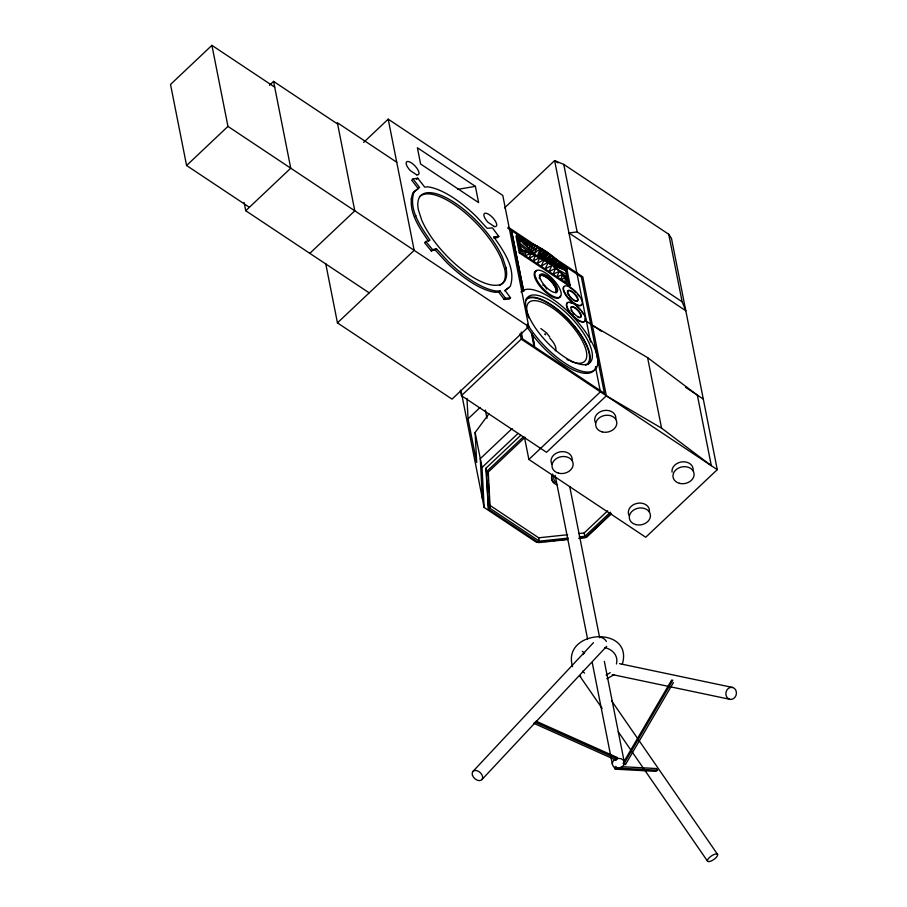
<?xml version="1.0" encoding="UTF-8"?>
<svg xmlns="http://www.w3.org/2000/svg" width="907" height="907" viewBox="0 0 907 907"><rect width="100%" height="100%" fill="white"/><g stroke="black" fill="none" stroke-linecap="round" stroke-linejoin="round"><path stroke-width="1.36" d="M522.908 250.151L522.84 254.107L526.128 251.624C543.474 258.144 561.671 268.529 570.163 285.603L569.483 286.249L519.303 252.86L515.981 236.081L516.661 235.435L524.904 240.911M533.588 723.219L615.91 760.055L616.023 758.422L617.157 757.47L536.116 721.201M617.157 757.47L617.043 759.091L615.91 760.055M564.505 268.472L563.338 269.481L563.462 266.805C551.978 253.212 535.992 243.96 519.053 238.915L516.661 235.435L519.994 252.214L570.163 285.603L566.841 268.835L561.524 265.286L566.263 270.343L568.122 281.794M526.037 251.171L525.312 255.751L530.878 253.404L521.4 249.674L523.509 250.978M526.91 252.452C542.091 255.729 555.322 266.057 565.571 277.485L564.846 282.066L568.462 281.476L565.73 270.535L566.841 268.835L566.161 269.481M545.492 260.933L547.919 253.098L544.393 260.49M524.994 241.319L524.099 243.96L526.015 241.693L524.473 244.312L527.386 242.214L525.561 245.355L528.668 242.271L521.99 238.972L523.929 240.491L523.203 241.976L524.994 241.319L523.452 243.337L522.965 240.604L520.595 240.604L520.89 239.505L519.598 237.385L523.929 240.491M530.878 253.404L529.2 258.336L535.379 254.935M562.544 274.084L560.957 279.481L565.662 277.939M560.424 263.415L559.154 267.826L561.467 264.935L561.252 268.653L563.077 266.726L563.338 269.481M544.03 261.057L547.046 252.475L543.35 259.368L546.706 252.237L542.794 258.914M543.701 260.944L547.046 252.475L543.826 259.867M535.47 255.389L533.135 260.955L539.914 257.577L537.125 256.772M559.279 270.842L557.023 276.862L562.635 274.549M622.281 664.298C634.072 625.218 561.342 629.277 572.544 666.622M539.914 257.577L537.091 263.597L544.098 259.504M555.787 267.746L553.055 274.22L559.37 271.295M544.189 259.969L541.082 266.25L548.191 262.078M552.091 264.821L549.075 271.567L555.878 268.211M563.825 269.118L566.353 270.796C554.846 255.389 537.602 244.788 519.326 239.505L538.089 257.316L542.069 249.289L537.874 247.826M546.649 261.488L550.061 254.606L547.862 254.47M548.282 262.531L545.073 268.903L552.182 265.286M547.885 262.032L551.184 255.491L546.808 261.613M532.443 244.935L537.704 246.443L534.246 253.654L540.334 248.314L537.239 256.5L542.069 249.289M553.678 257.078L550.209 264.266L555.084 258.699L551.773 264.889L566.217 270.626M527.114 242.01L533.271 244.255L530.425 250.003L535.425 245.74L532.205 251.704L537.794 246.908M557.159 260.162L554.324 265.898L558.882 262.248L556.365 266.715L559.698 263.053L557.884 267.316L560.515 263.869M541.23 258.144L545.152 251.216L539.155 258.336L544.143 250.581L538.089 257.316M528.758 242.725L526.638 246.387L531.105 243.745L528.566 248.223L533.361 244.72M623.71 762.039L671.634 680.091L672.824 680.227L624.175 763.399L622.996 763.263M624.311 764.386L625.501 764.522L673.425 682.574M519.303 252.86L521.264 250.049L518.713 239.244M542.511 258.722L546.433 252.044M540.935 258.2L545.152 251.216L541.025 259.391L545.663 251.534L542.148 258.484L546.161 251.851L542.511 250.57M545.799 261.148L550.061 254.606M553.769 257.531L549.234 263.88L552.885 256.84L548.259 262.078M466.98 398.411L468.046 418.864L476.697 462.525L475.121 432.514L488.941 413.83M551.773 264.889L556.172 259.663L553.043 265.4L557.249 260.626M472.728 771.664L593.461 642.655M482.082 779.419L606.681 646.283M274.696 87.14L211.909 45.35L170.539 84.453L186.581 165.505L249.368 207.295M269.47 85.269L273.563 81.403L337.619 124.032M186.581 165.505L227.963 126.402L211.909 45.35M369.206 292.859L245.74 210.73L290.75 168.192L273.563 81.403M363.65 142.376L388.207 119.168L502.784 195.424L528.758 326.611L452.026 399.125L337.449 322.869L325.692 263.495M309.797 253.359L354.796 210.821L337.359 122.728L396.744 162.251M493.691 237.929L497.501 237.657L498.805 236.432L492.478 227.918L487.127 228.292L476.697 216.909A67.73 25.781 46.6 0 0 427.877 186.853L424.669 187.08L417.742 178.169L413.002 178.974L411.699 180.198L418.274 188.667L412.889 192.76C406.699 210.186 419.227 227.6 428.694 241.421M416.449 179.405L417.742 178.169M411.098 198.973L412.402 197.737M414.635 216.83L415.939 215.594M337.449 322.869L414.182 250.343L388.207 119.168M413.002 178.974L419.578 187.443L414.193 191.524C407.991 208.961 420.531 226.365 429.986 240.185L425.848 241.489L424.555 242.713L431.279 250.933L435.099 249.89L436.392 248.654L447.718 261.023A67.73 25.781 46.6 0 0 496.548 291.079L499.995 290.841L505.482 298.222L510.55 297.859L504.995 290.376L510.233 286.408C516.48 268.551 503.464 250.842 493.714 236.784L498.805 236.432M431.279 250.933L432.582 249.697L436.392 248.654M504.541 207.93L554.619 160.596L563.769 164.405L668.754 234.278L671.475 238.382L717.267 469.633L645.727 537.25L528.872 459.464L524.484 437.31M519.235 239.04L520.913 250.377M504.677 269.118L505.97 267.894M435.099 249.89L446.414 262.248A67.73 25.781 46.6 0 0 495.245 292.303L498.691 292.065L499.995 290.841M498.691 292.065L504.179 299.446L505.482 298.222M510.55 297.859L509.258 299.095L504.179 299.446M568.281 281.351L566.149 279.367M552.465 256.658L582.782 276.828L606.341 395.803L546.536 452.321L461.425 395.667L521.23 339.15L520.13 333.617M468.046 418.864L480.03 407.538M512.126 428.558L480.291 458.659L482.388 498.657M540.81 541.967L536.638 542.409L484.134 507.467L482.036 467.468L517.988 433.489M567.68 539.54L538.69 542.613L488.465 509.19L485.835 468.307L520.754 435.303M488.465 509.19L486.503 471.663L523.475 436.721M525.017 437.321L488.261 472.048L490.177 508.43L539.336 541.15L568.292 538.078M528.872 459.464L600.4 391.847L595.48 366.95M578.655 533.565L584.176 532.976L607.656 510.788M579.324 536.91L584.834 536.332L610.354 512.206M611.307 513.373L585.627 537.636L578.723 538.373M611.318 513.816L586.67 537.114L579.72 537.851M614.254 767.515L615.297 769.181L616.828 768.014L657.575 770.213L656.532 768.546L621.397 766.653M657.575 770.213L656.044 771.369L615.297 769.181M504.745 290.818L508.929 287.632M614.334 674.559L606.783 678.731M519.994 252.214L522.999 250.615M523.033 291.26L523.656 291.17L511.684 231.5L523.656 291.17M457.604 189.382L475.393 186.366L478.613 202.612L420.61 164.008L417.401 147.762L475.393 186.366M682.121 301.782L577.124 231.909L568.95 232.963L685.805 310.75L682.121 301.782L668.754 234.278M489.292 500.879L489.508 505.074L538.679 537.794L567.623 534.733M544.982 541.524L549.143 541.082M553.315 540.651L558.871 540.062M561.648 539.767L567.215 539.177M530.958 244.21L533.271 244.255M619.538 663.663L732.731 687.483A6.088 5.272 -78.1 0 1 734.761 697.562A6.088 5.272 -78.1 0 1 725.974 695.045A6.088 5.272 -78.1 0 1 732.731 687.483M612.248 674.559L729.579 699.252M525.879 241.557L528.668 242.271M563.168 276.782L565.571 277.485L568.372 281.011L565.843 279.333M521.264 250.049L526.128 251.624M534.983 722.165L616.023 758.422M554.052 267.418L567 274.617M561.558 273.574L567.442 276.839M540.844 328.572L546.581 332.926L549.733 336.95M592.373 325.25L647.598 357.619L697.358 395.135L711.326 465.676L661.566 428.161L606.341 395.803M558.122 162.931L554.619 160.596L590.548 342.052M508.158 227.158L540.81 248.892M507.795 228.111L533.486 245.219M556.853 260.762L581.387 277.089L604.402 393.309L522.625 338.889L521.253 331.973M511.321 231.251L523.226 291.385M519.053 238.915L521.582 240.604M563.735 268.653L566.263 270.343L565.356 267.837M519.326 239.505L521.672 241.058M586.432 321.305L601.806 331.531M685.567 387.289L703.299 399.091M227.963 126.402L528.758 326.611M531.547 333.459L533.804 345.612M521.23 339.15L717.267 469.633M582.294 651.385L584.618 652.938A18.718 14.807 -11.2 0 0 583.099 654.559M560.549 264.753L563.462 266.805L566.263 270.343M542.692 284.991A2.925 1.111 46.6 0 1 544.098 285.478L546.581 288.664A2.925 1.111 46.6 0 1 546.615 289.072M544.098 285.478L544.665 285.92M561.524 265.286L563.462 266.805M520.176 243.45L536.354 256.284M520.618 245.684L530.323 253.382M580.151 676.123L580.741 676.611M624.175 763.399L625.501 764.522M516.661 235.435L520.89 239.505M425.848 241.489L432.582 249.697M526.752 326.543L533.52 336.236A53.649 20.419 46.6 0 0 596.012 366.7M611.567 700.76L717.652 854.507A6.088 2.154 -34.6 0 1 710.6 861.231A6.088 2.154 -34.6 0 1 709.376 857.568A6.088 2.154 -34.6 0 1 717.652 854.507M579.652 675.828L602.146 708.446M618.223 731.745L707.437 861.026M615.785 766.347L616.828 768.014M647.598 357.619L661.566 428.161M563.769 164.405L577.124 231.909M584.176 532.976L584.834 536.332M569.709 486.503L599.663 637.746M604.334 661.328L624.39 762.617M555.152 475.302L587.577 639.027M592.248 662.609L612.304 763.898M538.679 537.794L539.336 541.15M485.358 410.066L486.98 418.252M485.835 468.307L486.503 471.663M475.121 432.514L482.036 467.468M489.508 505.074L490.177 508.43M461.028 390.747L484.134 507.467M460.325 390.135L461.425 395.667M244.108 202.465L245.74 210.73M487.751 471.504L487.966 475.699M488.408 484.089L488.85 492.49M520.969 291.952A53.649 20.419 46.6 0 1 578.439 322.767A53.649 20.419 46.6 0 1 588.201 372.074A53.649 20.419 46.6 0 1 527.341 324.128M526.332 298.641A45.135 17.176 46.6 0 1 569.607 320.534A45.135 17.176 46.6 0 1 587.997 364.489M526.026 299.934A44.364 16.893 46.6 0 1 570.378 321.804A44.364 16.893 46.6 0 1 585.684 365.26M539.336 275.467A12.074 4.603 46.6 0 1 550.866 280.841A12.074 4.603 46.6 0 1 556.059 292.893M539.427 278.676A11.315 4.308 46.6 0 1 548.542 279.05A11.315 4.308 46.6 0 1 555.526 292.337M527.103 312.201A40.554 15.442 46.6 0 1 548.86 305.682A40.554 15.442 46.6 0 1 584.743 346.179A40.554 15.442 46.6 0 1 570.48 361.167M569.074 360.544A40.554 15.442 46.6 0 1 567 359.512M528.849 317.949A40.554 15.442 46.6 0 1 527.341 313.278M549.835 338.118A12.709 4.841 46.6 0 1 555.299 350.794M570.9 307.269A6.995 2.664 46.6 0 1 579.267 312.359A6.995 2.664 46.6 0 1 577.963 317.246M573.995 314.287A6.995 2.664 46.6 0 1 572.805 312.915M571.807 311.509A6.995 2.664 46.6 0 1 571.07 310.149M568.53 295.115A6.995 2.664 46.6 0 1 569.619 290.728A6.995 2.664 46.6 0 1 577.056 297.723A6.995 2.664 46.6 0 1 574.664 300.897M573.371 300.16A6.995 2.664 46.6 0 1 569.505 296.521M560.469 295.625A17.8 6.78 46.6 0 1 542.681 289.412A17.8 6.78 46.6 0 1 536.661 270.83M581.772 304.401A12.709 4.841 46.6 0 1 569.551 299.843A12.709 4.841 46.6 0 1 564.075 286.521M569.471 287.394A12.709 4.841 46.6 0 1 575.911 292.485M577.374 294.129A12.709 4.841 46.6 0 1 578.711 295.841M585.06 318.47A12.709 4.841 46.6 0 1 573.609 316.962A12.709 4.841 46.6 0 1 568.133 302.519M569.811 302.587A12.709 4.841 46.6 0 1 571.909 303.323M576.716 306.521A12.709 4.841 46.6 0 1 580.582 310.421M581.909 312.121A12.709 4.841 46.6 0 1 583.065 313.833M604.686 647.575A18.718 14.807 -11.2 0 1 616.431 663.981M610.218 672.62A18.718 14.807 -11.2 0 1 606.125 675.001M584.584 673.085A18.718 14.807 -11.2 0 1 582.611 671.169M616.533 758.762A6.088 4.818 -11.2 0 1 624.333 763.467A6.088 4.818 -11.2 0 1 615.082 767.583A6.088 4.818 -11.2 0 1 615.105 759.397M600.366 637.304A6.088 4.07 43.1 0 1 606.398 641.453M554.653 483.102A9.648 7.63 -11.2 0 1 552.646 474.032M556.161 482.399A7.585 5.998 -11.2 0 1 553.905 476.799M556.819 484.723A9.648 7.63 -11.2 0 1 552.76 474.644M419.374 196.932A59.987 22.834 46.6 0 1 459.566 208.327A59.987 22.834 46.6 0 1 501.424 259.073L504.757 269.379A59.987 22.834 46.6 0 1 499.462 285.524M551.807 464.055A10.657 8.435 -11.2 0 1 560.288 451.811A10.657 8.435 -11.2 0 1 572.09 460.552M629.095 515.505A10.657 8.435 -11.2 0 1 637.576 503.26A10.657 8.435 -11.2 0 1 649.378 511.99M672.064 472.139A10.657 8.435 -11.2 0 1 682.631 461.822A10.657 8.435 -11.2 0 1 693.05 470.722M595.468 422.787A10.657 8.435 -11.2 0 1 603.96 410.542A10.657 8.435 -11.2 0 1 615.762 419.283M544.982 334.082L545.629 334.751L545.084 334.059M416.653 174.824L410.293 170.584A8.707 3.311 46.6 0 1 407.039 161.571A8.707 3.311 46.6 0 1 416.789 168.067A8.707 3.311 46.6 0 1 416.653 174.824M494.372 226.546L488 222.306A8.707 3.311 46.6 0 1 484.746 213.304A8.707 3.311 46.6 0 1 494.496 219.789A8.707 3.311 46.6 0 1 494.372 226.546M532.216 334.366L534.54 346.111L532.216 334.366M506.061 268.155L502.716 257.849A59.987 22.834 46.6 0 0 449.418 199.483A59.987 22.834 46.6 0 0 418.365 209.778L421.698 220.095A59.987 22.834 46.6 0 0 474.996 278.46A59.987 22.834 46.6 0 0 506.061 268.155M528.486 315.636A45.135 17.176 46.6 0 0 586.081 364.501A45.135 17.176 46.6 0 0 562.329 309.366A45.135 17.176 46.6 0 0 528.486 315.636M536.014 278.256A17.8 6.78 46.6 0 0 558.735 297.53A17.8 6.78 46.6 0 0 549.359 275.785A17.8 6.78 46.6 0 0 536.014 278.256M540.561 279.413A12.074 4.603 46.6 0 0 555.98 292.485A12.074 4.603 46.6 0 0 549.619 277.735A12.074 4.603 46.6 0 0 540.561 279.413M567.521 307.961A12.709 4.841 46.6 0 0 583.745 321.724A12.709 4.841 46.6 0 0 577.056 306.192A12.709 4.841 46.6 0 0 567.521 307.961M571.489 310.001A6.995 2.664 46.6 0 0 580.446 317.303A6.995 2.664 46.6 0 0 576.387 308.584A6.995 2.664 46.6 0 0 571.489 310.001M565.072 293.222A12.709 4.841 46.6 0 0 581.342 305.092A12.709 4.841 46.6 0 0 572.215 288.607A12.709 4.841 46.6 0 0 565.072 293.222M568.723 294.56A6.995 2.664 46.6 0 0 577.634 300.761A6.995 2.664 46.6 0 0 572.272 291.601A6.995 2.664 46.6 0 0 568.723 294.56M472.422 775.156A6.088 4.07 43.1 0 0 481.311 780.156A6.088 4.07 43.1 0 0 478.488 771.313A6.088 4.07 43.1 0 0 472.422 775.156M558.463 473.148A10.657 8.435 -11.2 0 0 573.077 463.205A10.657 8.435 -11.2 0 0 556.184 458.715A10.657 8.435 -11.2 0 0 558.463 473.148M635.75 524.586A10.657 8.435 -11.2 0 0 650.364 514.643A10.657 8.435 -11.2 0 0 633.471 510.153A10.657 8.435 -11.2 0 0 635.75 524.586M679.422 483.318A10.657 8.435 -11.2 0 0 694.025 473.375A10.657 8.435 -11.2 0 0 677.132 468.885A10.657 8.435 -11.2 0 0 679.422 483.318M602.135 431.879A10.657 8.435 -11.2 0 0 616.737 421.936A10.657 8.435 -11.2 0 0 599.844 417.447A10.657 8.435 -11.2 0 0 602.135 431.879"/></g></svg>
